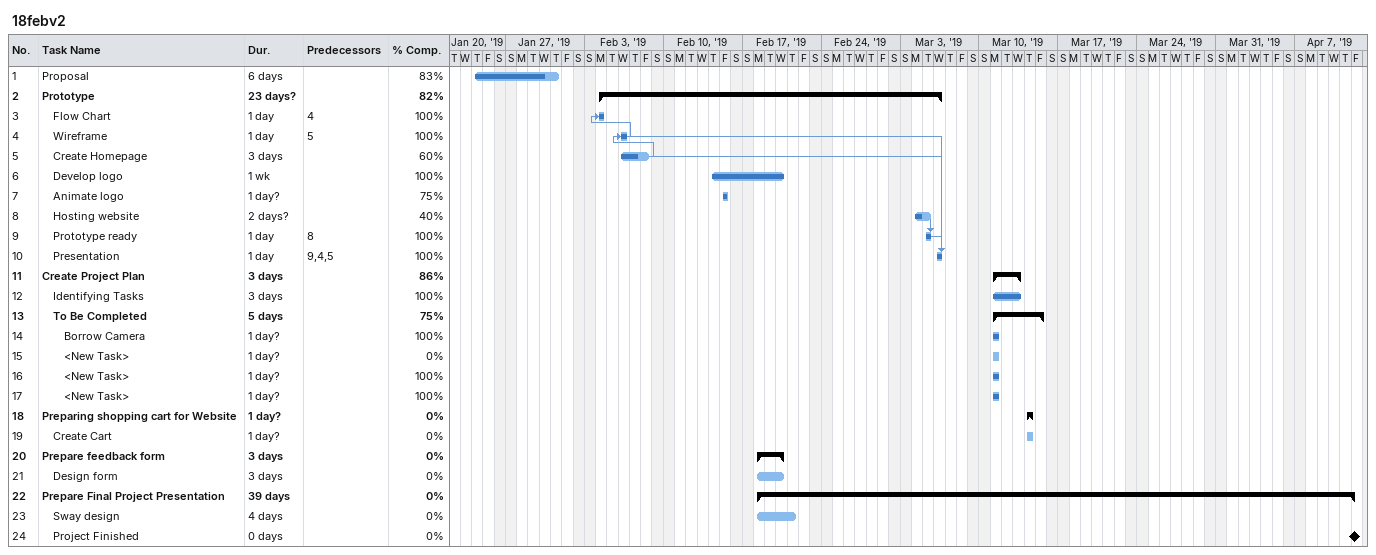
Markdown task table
18febv2

| ID | Level | Task | Duration | Start | Finish | Predecessors | % complete |
|---|---|---|---|---|---|---|---|
| 1 | 1 | Proposal | 6d | 2019-01-24 | 2019-01-31 |  | 83 |
| 2 | 1 | **Prototype** | 23d? | 2019-02-04 | 2019-03-06 |  | 82 |
| 3 | 2 | Flow Chart | 1d | 2019-02-04 | 2019-02-04 | 4 | 100 |
| 4 | 2 | Wireframe | 1d | 2019-02-06 | 2019-02-06 | 5 | 100 |
| 5 | 2 | Create Homepage | 3d | 2019-02-06 | 2019-02-08 |  | 60 |
| 6 | 2 | Develop logo | 1w | 2019-02-14 | 2019-02-20 |  | 100 |
| 7 | 2 | Animate logo | 1d? | 2019-02-15 | 2019-02-15 |  | 75 |
| 8 | 2 | Hosting website | 2d? | 2019-03-04 | 2019-03-05 |  | 40 |
| 9 | 2 | Prototype ready | 1d | 2019-03-05 | 2019-03-05 | 8 | 100 |
| 10 | 2 | Presentation | 1d | 2019-03-06 | 2019-03-06 | 9, 4, 5 | 100 |
| 11 | 1 | **Create Project Plan** | 3d | 2019-03-11 | 2019-03-13 |  | 86 |
| 12 | 2 | Identifying Tasks | 3d | 2019-03-11 | 2019-03-13 |  | 100 |
| 13 | 2 | **To Be Completed** | 5d | 2019-03-11 | 2019-03-15 |  | 75 |
| 14 | 3 | Borrow Camera | 1d? | 2019-03-11 | 2019-03-11 |  | 100 |
| 15 | 3 | <New Task> | 1d? | 2019-03-11 | 2019-03-11 |  | 0 |
| 16 | 3 | <New Task> | 1d? | 2019-03-11 | 2019-03-11 |  | 100 |
| 17 | 3 | <New Task> | 1d? | 2019-03-11 | 2019-03-11 |  | 100 |
| 18 | 1 | **Preparing shopping cart for Website** | 1d? | 2019-03-14 | 2019-03-14 |  | 0 |
| 19 | 2 | Create Cart | 1d? | 2019-03-14 | 2019-03-14 |  | 0 |
| 20 | 1 | **Prepare feedback form** | 3d | 2019-02-18 | 2019-02-20 |  | 0 |
| 21 | 2 | Design form | 3d | 2019-02-18 | 2019-02-20 |  | 0 |
| 22 | 1 | **Prepare Final Project Presentation** | 39d | 2019-02-18 | 2019-04-12 |  | 0 |
| 23 | 2 | Sway design | 4d | 2019-02-18 | 2019-02-21 |  | 0 |
| 24 | 2 | Project Finished | 0d | 2019-04-12 | 2019-04-12 |  | 0 |
